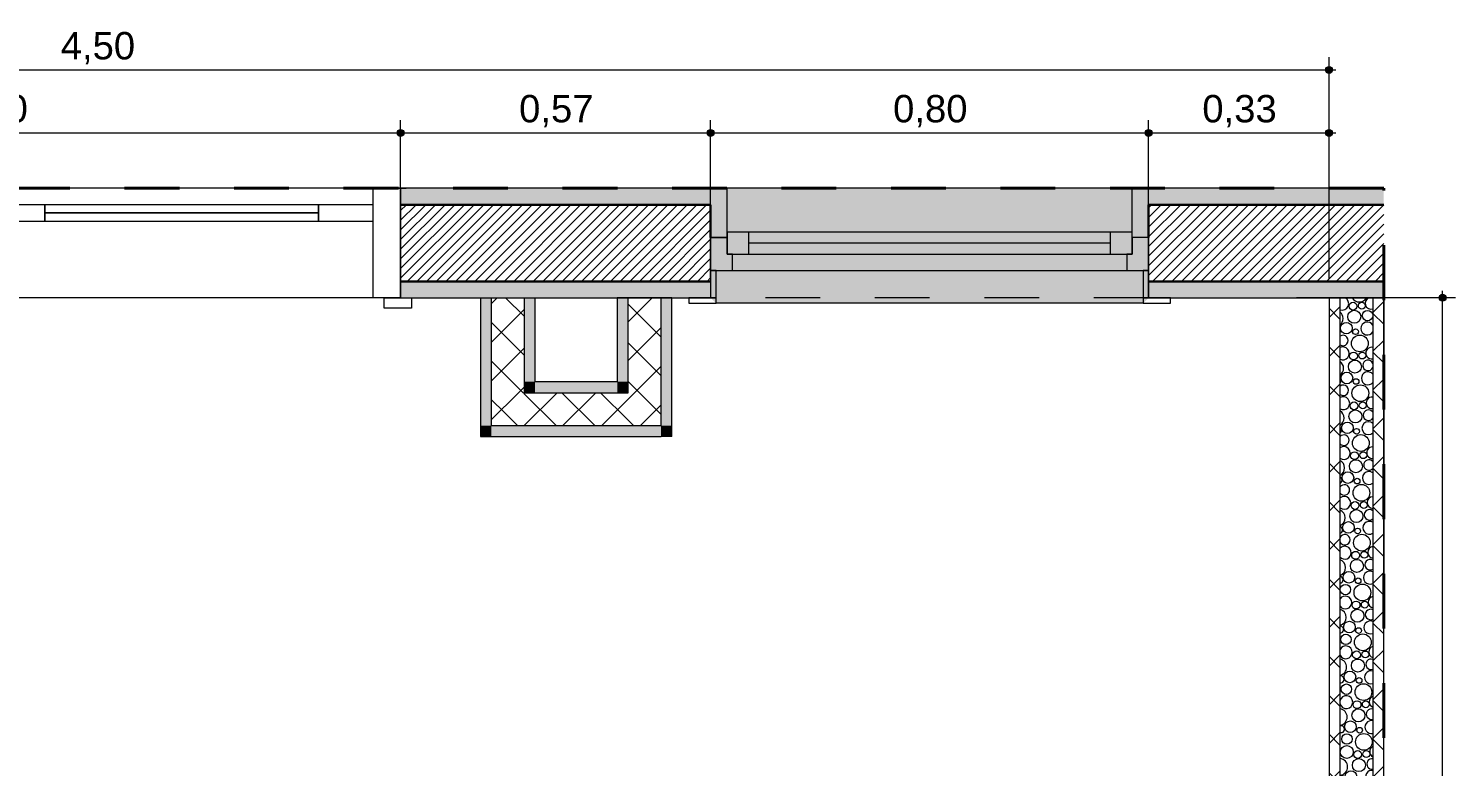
# Model space of a CAD drawing. Header units: metres. Extents: x -1.4 to 64, y -2.2 to 1.7.
# Drawn here: x 0.975 to 3.581, y -0.652 to 0.696 of the extents above; entities that cross this region are included whole.
import ezdxf

# ---------------------------------------------------------------- set-up
doc = ezdxf.new("R2010")
doc.units = ezdxf.units.M
doc.header["$MEASUREMENT"] = 0
doc.linetypes.add('Dashed', pattern=[0.035, 0.0225, -0.0125])
for name, color, linetype, lineweight in [('0_Caneta_No__1', 7, 'Continuous', 40), ('PAREDE CONSTRUIR_Caneta_No__10', 7, 'Continuous', 5), ('PAREDE CONSTRUIR_Caneta_No__241', 7, 'Continuous', 13), ('PAREDE CONSTRUIR_Caneta_No__255', 255, 'Continuous', 0), ('PAREDE CONSTRUIR_Caneta_No__3', 7, 'Continuous', 30), ('PAREDE CONSTRUIR_Caneta_No__83', 84, 'Continuous', 0), ('PAREDE CONSTRUIR_Caneta_No__91', 255, 'Continuous', 0)]:
    doc.layers.add(name, color=color, linetype=linetype, lineweight=lineweight)
for name, color, linetype, lineweight, true_color in [('0_Caneta_No__25', 7, 'Continuous', 13, 0x982312), ('LOUCAS-METAIS.ARQ_Caneta_No__13', 7, 'Continuous', 0, 0xaaaaaa), ('LOUCAS-METAIS.ARQ_Caneta_No__16', 7, 'Continuous', 0, 0xc9c9c9), ('PAREDE CONSTRUIR_Caneta_No__9', 7, 'Continuous', 9, 0x020202), ('PAREDE CONSTRUIR_Caneta_No__96', 7, 'Continuous', 0, 0xb6b6b6)]:
    doc.layers.add(name, color=color, linetype=linetype, lineweight=lineweight, true_color=true_color)
doc.styles.add('GENERATED_STYLE_1', font='arial.ttf')
doc.dimstyles.new('GENERATED_STYLE__1', dxfattribs={"dimtxt": 0.05, "dimasz": 0.02375, "dimexe": 0.18, "dimexo": 0.267183, "dimgap": 0, "dimtad": 1, "dimzin": 0, "dimdsep": 46, "dimtxsty": 'GENERATED_STYLE_1', "dimblk": 'ARROWHEAD_11', "dimblk1": 'ARROWHEAD_11', "dimblk2": 'ARROWHEAD_11', "dimcen": 0.09, "dimclrd": 256, "dimclre": 256, "dimclrt": 256, "dimadec": 0, "dimazin": 0, "dimtfac": 1, "dimtdec": 4, "dimtmove": 0, "dimatfit": 3, "dimfxl": 0, "dimtolj": 1, "dimtzin": 0, "dimarcsym": 0})
doc.dimstyles.new('GENERATED_STYLE__2', dxfattribs={"dimtxt": 0.05, "dimasz": 0.02375, "dimexe": 0.18, "dimexo": 0.267183, "dimgap": 0, "dimtad": 1, "dimtih": 1, "dimtoh": 1, "dimzin": 0, "dimdsep": 46, "dimtxsty": 'GENERATED_STYLE_1', "dimblk": 'ARROWHEAD_11', "dimblk1": 'ARROWHEAD_11', "dimblk2": 'ARROWHEAD_11', "dimcen": 0.09, "dimclrd": 256, "dimclre": 256, "dimclrt": 256, "dimadec": 0, "dimazin": 0, "dimtfac": 1, "dimtdec": 4, "dimtmove": 0, "dimatfit": 3, "dimfxl": 0, "dimtolj": 1, "dimtzin": 0, "dimarcsym": 0})
pattern_1 = [(45, (0, 0), (-0.008838835, 0.008838835), [])]
pattern_2 = [(45, (0, 0), (-0.03535534, 0.03535534), []), (135, (0, 0), (0.03535534, 0.03535534), [])]

# ---------------------------------------------------------------- blocks, each defined once
blk = doc.blocks.new('*X10')
at = {"layer": 'PAREDE CONSTRUIR_Caneta_No__96', "color": 253, "linetype": 'Continuous', "lineweight": 0, "true_color": 0xb6b6b6}
for centre, radius in [((3.394, 0.1891), 0.00715), ((3.41, 0.19), 0.00627), ((3.3818, 0.149), 0.0106), ((3.3964, 0.1698), 0.0119), ((3.4205, 0.172), 0.00959), ((3.4065, 0.1212), 0.0153), ((3.3987, 0.1426), 0.00517), ((3.395, 0.0981), 0.00715), ((3.4109, 0.099), 0.00627), ((3.3974, 0.0788), 0.0119), ((3.3828, 0.058), 0.0106), ((3.3996, 0.0516), 0.00517), ((3.4074, 0.0302), 0.0153), ((3.3959, 0.0071), 0.00715), ((3.4118, 0.008), 0.00627), ((3.3837, -0.033), 0.0106), ((3.3983, -0.0122), 0.0119), ((3.4083, -0.0608), 0.0153), ((3.4005, -0.0394), 0.00517), ((3.3968, -0.0839), 0.00715), ((3.4128, -0.083), 0.00627), ((3.3992, -0.1032), 0.0119), ((3.3846, -0.124), 0.0106), ((3.4015, -0.1304), 0.00517), ((3.4093, -0.1518), 0.0153), ((3.4001, -0.1942), 0.0119), ((3.3977, -0.1748), 0.00715), ((3.4137, -0.174), 0.00627), ((3.3855, -0.215), 0.0106), ((3.4102, -0.2428), 0.0153), ((3.4024, -0.2214), 0.00517), ((3.3987, -0.2658), 0.00715), ((3.4146, -0.265), 0.00627), ((3.4011, -0.2852), 0.0119), ((3.3865, -0.306), 0.0106), ((3.4033, -0.3124), 0.00517), ((3.3801, -0.3285), 0.00959), ((3.4111, -0.3338), 0.0153), ((3.402, -0.3762), 0.0119), ((3.3996, -0.3568), 0.00715), ((3.4155, -0.356), 0.00627), ((3.3874, -0.397), 0.0106), ((3.381, -0.4195), 0.00959), ((3.412, -0.4248), 0.0153), ((3.4042, -0.4034), 0.00517), ((3.4005, -0.4478), 0.00715), ((3.4165, -0.447), 0.00627), ((3.4029, -0.4672), 0.0119), ((3.3883, -0.488), 0.0106), ((3.4052, -0.4944), 0.00517), ((3.3819, -0.5105), 0.00959), ((3.413, -0.5158), 0.0153), ((3.4039, -0.5582), 0.0119), ((3.4014, -0.5388), 0.00715), ((3.4174, -0.538), 0.00627), ((3.3892, -0.579), 0.0106), ((3.3829, -0.6015), 0.00959), ((3.4139, -0.6068), 0.0153), ((3.4061, -0.5854), 0.00517), ((3.3826, -0.6251), 0.0118), ((3.4024, -0.6298), 0.00715), ((3.4183, -0.629), 0.00627), ((3.4048, -0.6492), 0.0119), ((3.3902, -0.67), 0.0106), ((3.407, -0.6764), 0.00517), ((3.3838, -0.6925), 0.00959), ((3.4148, -0.6978), 0.0153), ((3.3835, -0.7161), 0.0118), ((3.4057, -0.7402), 0.0119), ((3.4033, -0.7208), 0.00715), ((3.4193, -0.72), 0.00627), ((3.3911, -0.761), 0.0106), ((3.3847, -0.7835), 0.00959), ((3.4079, -0.7674), 0.00517), ((3.3845, -0.8071), 0.0118), ((3.4042, -0.8118), 0.00715), ((3.4202, -0.8109), 0.00627), ((3.4066, -0.8312), 0.0119), ((3.392, -0.852), 0.0106), ((3.4089, -0.8584), 0.00517), ((3.3856, -0.8745), 0.00959), ((3.3854, -0.8981), 0.0118), ((3.4076, -0.9222), 0.0119), ((3.4051, -0.9028), 0.00715), ((3.4211, -0.9019), 0.00627), ((3.3929, -0.943), 0.0106), ((3.3866, -0.9655), 0.00959), ((3.4098, -0.9494), 0.00517), ((3.3863, -0.9891), 0.0118), ((3.4061, -0.9938), 0.00715), ((3.422, -0.9929), 0.00627), ((3.4085, -1.0132), 0.0119), ((3.377, -1.0384), 0.00627), ((3.3939, -1.034), 0.0106), ((3.4107, -1.0404), 0.00517), ((3.3872, -1.0801), 0.0118), ((3.3875, -1.0565), 0.00959), ((3.4094, -1.1042), 0.0119), ((3.407, -1.0848), 0.00715), ((3.423, -1.0839), 0.00627), ((3.3948, -1.125), 0.0106), ((3.378, -1.1294), 0.00627), ((3.3884, -1.1475), 0.00959), ((3.4116, -1.1314), 0.00517), ((3.3882, -1.1711), 0.0118), ((3.4079, -1.1758), 0.00715), ((3.4239, -1.1749), 0.00627), ((3.4103, -1.1952), 0.0119), ((3.3789, -1.2204), 0.00627), ((3.3957, -1.216), 0.0106), ((3.4126, -1.2224), 0.00517), ((3.3891, -1.262), 0.0118), ((3.3894, -1.2385), 0.00959), ((3.4113, -1.2862), 0.0119), ((3.4089, -1.2668), 0.00715), ((3.3967, -1.307), 0.0106), ((3.3798, -1.3114), 0.00627), ((3.3903, -1.3295), 0.00959), ((3.4135, -1.3134), 0.00517), ((3.39, -1.353), 0.0118), ((3.4098, -1.3578), 0.00715), ((3.4122, -1.3772), 0.0119), ((3.3807, -1.4024), 0.00627), ((3.3976, -1.398), 0.0106), ((3.4144, -1.4044), 0.00517), ((3.391, -1.444), 0.0118), ((3.3912, -1.4205), 0.00959), ((3.4131, -1.4682), 0.0119), ((3.4107, -1.4488), 0.00715), ((3.3985, -1.489), 0.0106), ((3.3817, -1.4934), 0.00627), ((3.3921, -1.5115), 0.00959), ((3.4154, -1.4954), 0.00517), ((3.3919, -1.535), 0.0118), ((3.4116, -1.5398), 0.00715), ((3.4141, -1.5592), 0.0119), ((3.3826, -1.5844), 0.00627), ((3.3994, -1.58), 0.0106), ((3.4163, -1.5864), 0.00517), ((3.3928, -1.626), 0.0118), ((3.3931, -1.6025), 0.00959), ((3.415, -1.6502), 0.0119), ((3.4126, -1.6308), 0.00715), ((3.4004, -1.671), 0.0106), ((3.3835, -1.6754), 0.00627), ((3.394, -1.6934), 0.00959), ((3.4172, -1.6774), 0.00517), ((3.3937, -1.717), 0.0118), ((3.4135, -1.7218), 0.00715), ((3.4159, -1.7412), 0.0119), ((3.3844, -1.7664), 0.00627), ((3.4013, -1.762), 0.0106), ((3.4181, -1.7684), 0.00517), ((3.3947, -1.808), 0.0118), ((3.3949, -1.7844), 0.00959), ((3.4168, -1.8322), 0.0119), ((3.4144, -1.8128), 0.00715), ((3.4022, -1.853), 0.0106), ((3.3854, -1.8574), 0.00627), ((3.3958, -1.8754), 0.00959), ((3.4191, -1.8594), 0.00517)]:
    blk.add_circle(centre, radius, dxfattribs=at)
for centre, radius, start, end in [((3.3743, 0.1939), 0.0118, 250.0564, 63.5449), ((3.4056, 0.2122), 0.0153, 210.1358, 329.8642), ((3.4268, 0.1945), 0.0106, 109.1893, 288.6854), ((3.3606, 0.1667), 0.0153, 309.2569, 50.7431), ((3.4202, 0.1484), 0.0118, 31.9195, 328.0805), ((3.365, 0.1445), 0.00627, 326.9034, 33.0966), ((3.3755, 0.1265), 0.00959, 237.0467, 122.9533), ((3.3752, 0.1029), 0.0118, 245.1992, 114.8008), ((3.4278, 0.1035), 0.0106, 76.5122, 283.4878), ((3.3615, 0.0757), 0.0153, 304.9058, 55.0942), ((3.4214, 0.081), 0.00959, 22.5275, 337.4725), ((3.3659, 0.0535), 0.00627, 313.6208, 46.3792), ((3.4211, 0.0574), 0.0118, 39.6082, 320.3918), ((3.3764, 0.0355), 0.00959, 230.1619, 129.8381), ((3.3761, 0.0119), 0.0118, 240.1431, 119.8569), ((3.4287, 0.0125), 0.0106, 81.5986, 278.4014), ((3.3624, -0.0153), 0.0153, 300.7744, 59.2256), ((3.422, -0.0336), 0.0118, 46.2073, 313.7927), ((3.4223, -0.01), 0.00959, 34.2051, 325.7949), ((3.3668, -0.0375), 0.00627, 302.8208, 57.1792), ((3.3773, -0.0555), 0.00959, 222.4994, 137.5006), ((3.377, -0.0791), 0.0118, 234.8159, 125.1841), ((3.4296, -0.0785), 0.0106, 86.6191, 273.3809), ((3.3633, -0.1063), 0.0153, 296.8137, 63.1863), ((3.4232, -0.101), 0.00959, 43.0829, 316.9171), ((3.3678, -0.1285), 0.00627, 293.2127, 66.7873), ((3.423, -0.1246), 0.0118, 52.1438, 307.8562), ((3.3782, -0.1465), 0.00959, 213.4934, 146.5066), ((3.378, -0.1701), 0.0118, 229.1125, 130.8875), ((3.4242, -0.192), 0.00959, 50.6763, 309.3237), ((3.4305, -0.1695), 0.0106, 91.6136, 268.3864), ((3.3643, -0.1973), 0.0153, 292.9869, 67.0131), ((3.4239, -0.2156), 0.0118, 57.635, 302.365), ((3.3687, -0.2195), 0.00627, 284.2573, 75.7427), ((3.3792, -0.2375), 0.00959, 201.4692, 158.5308), ((3.3789, -0.2611), 0.0118, 222.866, 137.134), ((3.4315, -0.2605), 0.0106, 96.6204, 263.3796), ((3.3652, -0.2883), 0.0153, 289.2658, 70.7342), ((3.4251, -0.283), 0.00959, 57.5179, 302.4821), ((3.3696, -0.3105), 0.00627, 275.6475, 84.3525), ((3.4248, -0.3066), 0.0118, 62.8101, 297.1899), ((3.3798, -0.3521), 0.0118, 215.7752, 144.2248), ((3.3661, -0.3793), 0.0153, 285.6275, 74.3725), ((3.426, -0.374), 0.00959, 63.8724, 296.1276), ((3.4324, -0.3515), 0.0106, 101.6787, 258.3213), ((3.4258, -0.3976), 0.0118, 67.7548, 292.2452), ((3.3705, -0.4015), 0.00627, 267.1649, 92.8351), ((3.3808, -0.4431), 0.0118, 207.1661, 152.8339), ((3.4333, -0.4425), 0.0106, 106.8314, 253.1686), ((3.367, -0.4703), 0.0153, 282.0528, 77.9472), ((3.4269, -0.465), 0.00959, 69.8971, 290.1029), ((3.3715, -0.4925), 0.00627, 258.6191, 101.3809), ((3.4267, -0.4886), 0.0118, 72.5304, 287.4696), ((3.3817, -0.5341), 0.0118, 194.5207, 165.4793), ((3.368, -0.5613), 0.0153, 278.5251, 81.4749), ((3.4279, -0.556), 0.00959, 75.6975, 284.3025), ((3.4342, -0.5335), 0.0106, 112.1287, 247.8713), ((3.4276, -0.5796), 0.0118, 77.1835, 282.8165), ((3.3724, -0.5835), 0.00627, 249.8061, 110.1939), ((3.4352, -0.6245), 0.0106, 117.634, 242.366), ((3.3689, -0.6523), 0.0153, 275.0298, 84.9702), ((3.4288, -0.647), 0.00959, 81.3512, 278.6488), ((3.3733, -0.6745), 0.00627, 240.4576, 119.5424), ((3.4285, -0.6706), 0.0118, 81.7519, 278.2481), ((3.3598, -0.6947), 0.0119, 331.1922, 28.8078), ((3.3698, -0.7433), 0.0153, 271.5532, 88.4468), ((3.4297, -0.738), 0.00959, 86.921, 273.079), ((3.4361, -0.7155), 0.0106, 123.4325, 236.5675), ((3.4295, -0.7616), 0.0118, 86.268, 273.732), ((3.3743, -0.7655), 0.00627, 230.1383, 129.8617), ((3.3607, -0.7857), 0.0119, 322.9893, 37.0107), ((3.4157, -0.7888), 0.0153, 18.7869, 341.2131), ((3.437, -0.8065), 0.0106, 129.6492, 230.3508), ((3.3707, -0.8343), 0.0153, 268.0822, 91.9178), ((3.4306, -0.829), 0.00959, 92.4618, 267.5382), ((3.3752, -0.8564), 0.00627, 217.926, 142.074), ((3.4304, -0.8526), 0.0118, 90.761, 269.239), ((3.3616, -0.8767), 0.0119, 316.121, 43.879), ((3.4167, -0.8798), 0.0153, 27.6062, 332.3938), ((3.3717, -0.9253), 0.0153, 264.6043, 95.3957), ((3.4316, -0.92), 0.00959, 98.0257, 261.9743), ((3.4379, -0.8975), 0.0106, 136.487, 223.513), ((3.4313, -0.9436), 0.0118, 95.2586, 264.7414), ((3.3761, -0.9474), 0.00627, 200.4998, 159.5002), ((3.3626, -0.9677), 0.0119, 310.0224, 49.9776), ((3.4176, -0.9708), 0.0153, 34.3523, 325.6477), ((3.4389, -0.9885), 0.0106, 144.3263, 215.6737), ((3.3726, -1.0163), 0.0153, 261.1062, 98.8938), ((3.4325, -1.011), 0.00959, 103.6672, 256.3328), ((3.4322, -1.0346), 0.0118, 99.7891, 260.2109), ((3.3635, -1.0587), 0.0119, 304.4279, 55.5721), ((3.4185, -1.0618), 0.0153, 40.0917, 319.9083), ((3.3657, -1.0859), 0.00517, 330.8633, 29.1367), ((3.3735, -1.1073), 0.0153, 257.5743, 102.4257), ((3.4334, -1.102), 0.00959, 109.4477, 250.5523), ((3.4398, -1.0795), 0.0106, 154.0903, 205.9097), ((3.4332, -1.1256), 0.0118, 104.3824, 255.6176), ((3.3644, -1.1497), 0.0119, 299.1863, 60.8137), ((3.4195, -1.1528), 0.0153, 45.2153, 314.7847), ((3.4407, -1.1705), 0.0106, 170.6154, 189.3846), ((3.3666, -1.1769), 0.00517, 313.959, 46.041), ((3.3745, -1.1983), 0.0153, 253.9937, 106.0063), ((3.4344, -1.193), 0.00959, 115.4429, 244.5571), ((3.4341, -1.2166), 0.0118, 109.0724, 250.9276), ((3.3653, -1.2407), 0.0119, 294.2006, 65.7994), ((3.4204, -1.2438), 0.0153, 49.9186, 310.0814), ((3.3676, -1.2679), 0.00517, 300.9859, 59.0141), ((3.3754, -1.2893), 0.0153, 250.3477, 109.6523), ((3.4248, -1.2659), 0.00627, 30.1408, 329.8592), ((3.4353, -1.284), 0.00959, 121.7542, 238.2458), ((3.435, -1.3075), 0.0118, 113.8994, 246.1006), ((3.3639, -1.3123), 0.00715, 333.1701, 26.8299), ((3.3663, -1.3317), 0.0119, 289.4032, 70.5968), ((3.4213, -1.3348), 0.0153, 54.3166, 305.6834), ((3.3685, -1.3589), 0.00517, 289.6035, 70.3965), ((3.4257, -1.3569), 0.00627, 44.1988, 315.8012), ((3.3763, -1.3803), 0.0153, 246.6166, 113.3834), ((3.4362, -1.375), 0.00959, 128.5313, 231.4687), ((3.3648, -1.4033), 0.00715, 319.6993, 40.3007), ((3.436, -1.3985), 0.0118, 118.9144, 241.0856), ((3.3672, -1.4227), 0.0119, 284.7437, 75.2563), ((3.4222, -1.4258), 0.0153, 58.484, 301.516), ((3.3694, -1.4499), 0.00517, 278.9859, 81.0141), ((3.3772, -1.4713), 0.0153, 242.7773, 117.2227), ((3.4267, -1.4479), 0.00627, 55.3155, 304.6845), ((3.4371, -1.466), 0.00959, 136.022, 223.978), ((3.4369, -1.4895), 0.0118, 124.1854, 235.8146), ((3.3657, -1.4943), 0.00715, 309.2697, 50.7303), ((3.3681, -1.5137), 0.0119, 280.1822, 79.8178), ((3.4232, -1.5168), 0.0153, 62.4729, 297.5271), ((3.3704, -1.5409), 0.00517, 268.6749, 91.3251), ((3.4276, -1.5389), 0.00627, 65.0904, 294.9096), ((3.3782, -1.5623), 0.0153, 238.8005, 121.1995), ((3.4381, -1.557), 0.00959, 144.7132, 215.2868), ((3.3666, -1.5853), 0.00715, 300.2174, 59.7826), ((3.4378, -1.5805), 0.0118, 129.81, 230.19), ((3.3691, -1.6047), 0.0119, 275.6851, 84.3149), ((3.4241, -1.6078), 0.0153, 66.3219, 293.6781), ((3.3713, -1.6319), 0.00517, 258.3202, 101.6798), ((3.3791, -1.6533), 0.0153, 234.6486, 125.3514), ((3.4285, -1.6299), 0.00627, 74.1381, 285.8619), ((3.4387, -1.6715), 0.0118, 135.9401, 224.0599), ((3.439, -1.648), 0.00959, 155.9143, 204.0857), ((3.3676, -1.6763), 0.00715, 291.9373, 68.0627), ((3.37, -1.6957), 0.0119, 271.2229, 88.7771), ((3.425, -1.6988), 0.0153, 70.0604, 289.9396), ((3.3722, -1.7229), 0.00517, 247.5573, 112.4427), ((3.4294, -1.7209), 0.00627, 82.7932, 277.2068), ((3.38, -1.7443), 0.0153, 230.2709, 129.7291), ((3.3685, -1.7673), 0.00715, 284.117, 75.883), ((3.4397, -1.7625), 0.0118, 142.843, 217.157), ((3.3709, -1.7867), 0.0119, 266.7682, 93.2318), ((3.4259, -1.7898), 0.0153, 73.7124, 286.2876), ((3.3731, -1.8139), 0.00517, 235.8697, 124.1303), ((3.3809, -1.8353), 0.0153, 225.5948, 134.4052), ((3.4304, -1.8119), 0.00627, 91.2846, 268.7154), ((3.4406, -1.8535), 0.0118, 151.0869, 208.9131), ((3.3694, -1.8583), 0.00715, 276.5583, 83.4417), ((3.3718, -1.8776), 0.0119, 262.2938, 97.7062), ((3.4269, -1.8808), 0.0153, 77.2974, 282.7026), ((3.3956, -1.899), 0.0118, 357.5022, 182.4978), ((3.4153, -1.9038), 0.00715, 36.6029, 143.3971), ((3.4313, -1.9029), 0.00627, 99.8045, 147.4234)]:
    blk.add_arc(centre, radius, start, end, dxfattribs=at)
blk = doc.blocks.new('*D11')
at = {"layer": '0_Caneta_No__25', "linetype": 'Continuous', "lineweight": 13, "true_color": 0x982312}
for points in [[(3.5514, 0.2045), (3.5519, 0.2021), (3.5533, 0.2001), (3.5553, 0.1987), (3.5577, 0.1983), (3.5601, 0.1987), (3.5621, 0.2001), (3.5635, 0.2021), (3.5639, 0.2045), (3.5635, 0.2069), (3.5621, 0.2089), (3.5601, 0.2103), (3.5577, 0.2108), (3.5553, 0.2103), (3.5533, 0.2089), (3.5519, 0.2069)], [(3.5514, -1.8996), (3.5519, -1.9019), (3.5533, -1.904), (3.5553, -1.9053), (3.5577, -1.9058), (3.5601, -1.9053), (3.5621, -1.904), (3.5635, -1.9019), (3.5639, -1.8996), (3.5635, -1.8972), (3.5621, -1.8951), (3.5601, -1.8938), (3.5577, -1.8933), (3.5553, -1.8938), (3.5533, -1.8951), (3.5519, -1.8972)]]:
    blk.add_hatch(color=24, dxfattribs=at).paths.add_polyline_path(points)
at = {"layer": '0_Caneta_No__25', "color": 24, "linetype": 'Continuous', "lineweight": 13, "true_color": 0x982312}
for p, q in [((3.5577, 0.2108), (3.5577, 0.217)), ((3.5514, 0.2045), (3.2905, 0.2045)), ((3.5577, -1.8933), (3.5577, 0.1983)), ((3.5811, 0.2045), (3.5639, 0.2045)), ((3.5514, -1.8996), (3.2905, -1.8996)), ((3.5811, -1.8996), (3.5639, -1.8996)), ((3.5577, -1.9121), (3.5577, -1.9058))]:
    blk.add_line(p, q, dxfattribs=at)
for centre in [(3.5577, 0.2045), (3.5577, -1.8996)]:
    blk.add_circle(centre, 0.00625, dxfattribs=at)
at = {"layer": '0_Caneta_No__25', "color": 24, "lineweight": 13, "true_color": 0x982312, "insert": (3.5477, -0.9143), "char_height": 0.05, "attachment_point": 7, "rotation": 90, "style": 'GENERATED_STYLE_1'}
blk.add_mtext('\\A1;{\\pql;\\fArial|b0|i0|c0|p0;\\W1.000000;2,10}', dxfattribs=at)
blk = doc.blocks.new('ARROWHEAD_11')
at = {"color": 0, "linetype": 'Continuous', "lineweight": 0}
blk.add_line((0, 0), (-1, 0), dxfattribs=at)
at = {"color": 0, "linetype": 'Continuous', "lineweight": 0, "const_width": 0.25, "flags": 128}
blk.add_lwpolyline([(-0.125, 0, 1), (0.125, 0, 1)], format="xyb", close=True, dxfattribs=at)
blk = doc.blocks.new('*D14')
at = {"layer": '0_Caneta_No__25', "linetype": 'Continuous', "lineweight": 13, "true_color": 0x982312}
for points in [[(0.148, 0.5057), (0.1485, 0.5033), (0.1499, 0.5013), (0.1519, 0.4999), (0.1543, 0.4994), (0.1567, 0.4999), (0.1587, 0.5013), (0.1601, 0.5033), (0.1605, 0.5057), (0.1601, 0.5081), (0.1587, 0.5101), (0.1567, 0.5115), (0.1543, 0.5119), (0.1519, 0.5115), (0.1499, 0.5101), (0.1485, 0.5081)], [(1.648, 0.5057), (1.6485, 0.5033), (1.6499, 0.5013), (1.6519, 0.4999), (1.6543, 0.4994), (1.6567, 0.4999), (1.6587, 0.5013), (1.6601, 0.5033), (1.6605, 0.5057), (1.6601, 0.5081), (1.6587, 0.5101), (1.6567, 0.5115), (1.6543, 0.5119), (1.6519, 0.5115), (1.6499, 0.5101), (1.6485, 0.5081)]]:
    blk.add_hatch(color=24, dxfattribs=at).paths.add_polyline_path(points)
at = {"layer": '0_Caneta_No__25', "color": 24, "linetype": 'Continuous', "lineweight": 13, "true_color": 0x982312}
for p, q in [((0.1543, 0.5119), (0.1543, 0.5291)), ((1.6543, 0.5119), (1.6543, 0.5291)), ((0.1543, 0.2385), (0.1543, 0.4994)), ((0.1605, 0.5057), (1.648, 0.5057)), ((1.6543, 0.2385), (1.6543, 0.4994))]:
    blk.add_line(p, q, dxfattribs=at)
for centre in [(0.1543, 0.5057), (1.6543, 0.5057)]:
    blk.add_circle(centre, 0.00625, dxfattribs=at)
at = {"layer": '0_Caneta_No__25', "color": 24, "lineweight": 13, "true_color": 0x982312, "insert": (0.8375, 0.5157), "char_height": 0.05, "attachment_point": 7, "style": 'GENERATED_STYLE_1'}
blk.add_mtext('\\A1;{\\pql;\\fArial|b0|i0|c0|p0;\\W1.000000;1,50}', dxfattribs=at)
blk = doc.blocks.new('*D15')
at = {"layer": '0_Caneta_No__25', "linetype": 'Continuous', "lineweight": 13, "true_color": 0x982312}
for points in [[(1.648, 0.5057), (1.6485, 0.5033), (1.6499, 0.5013), (1.6519, 0.4999), (1.6543, 0.4994), (1.6567, 0.4999), (1.6587, 0.5013), (1.6601, 0.5033), (1.6605, 0.5057), (1.6601, 0.5081), (1.6587, 0.5101), (1.6567, 0.5115), (1.6543, 0.5119), (1.6519, 0.5115), (1.6499, 0.5101), (1.6485, 0.5081)], [(2.2144, 0.5057), (2.2148, 0.5033), (2.2162, 0.5013), (2.2182, 0.4999), (2.2206, 0.4994), (2.223, 0.4999), (2.225, 0.5013), (2.2264, 0.5033), (2.2269, 0.5057), (2.2264, 0.5081), (2.225, 0.5101), (2.223, 0.5115), (2.2206, 0.5119), (2.2182, 0.5115), (2.2162, 0.5101), (2.2148, 0.5081)]]:
    blk.add_hatch(color=24, dxfattribs=at).paths.add_polyline_path(points)
at = {"layer": '0_Caneta_No__25', "color": 24, "linetype": 'Continuous', "lineweight": 13, "true_color": 0x982312}
for p, q in [((1.6543, 0.5119), (1.6543, 0.5291)), ((2.2206, 0.5119), (2.2206, 0.5291)), ((1.6543, 0.2385), (1.6543, 0.4994)), ((1.6605, 0.5057), (2.2144, 0.5057)), ((2.2206, 0.2385), (2.2206, 0.4994))]:
    blk.add_line(p, q, dxfattribs=at)
for centre in [(1.6543, 0.5057), (2.2206, 0.5057)]:
    blk.add_circle(centre, 0.00625, dxfattribs=at)
at = {"layer": '0_Caneta_No__25', "color": 24, "lineweight": 13, "true_color": 0x982312, "insert": (1.8707, 0.5157), "char_height": 0.05, "attachment_point": 7, "style": 'GENERATED_STYLE_1'}
blk.add_mtext('\\A1;{\\pql;\\fArial|b0|i0|c0|p0;\\W1.000000;0,57}', dxfattribs=at)
blk = doc.blocks.new('*D16')
at = {"layer": '0_Caneta_No__25', "linetype": 'Continuous', "lineweight": 13, "true_color": 0x982312}
for points in [[(2.2144, 0.5057), (2.2148, 0.5033), (2.2162, 0.5013), (2.2182, 0.4999), (2.2206, 0.4994), (2.223, 0.4999), (2.225, 0.5013), (2.2264, 0.5033), (2.2269, 0.5057), (2.2264, 0.5081), (2.225, 0.5101), (2.223, 0.5115), (2.2206, 0.5119), (2.2182, 0.5115), (2.2162, 0.5101), (2.2148, 0.5081)], [(3.0144, 0.5057), (3.0148, 0.5033), (3.0162, 0.5013), (3.0182, 0.4999), (3.0206, 0.4994), (3.023, 0.4999), (3.025, 0.5013), (3.0264, 0.5033), (3.0269, 0.5057), (3.0264, 0.5081), (3.025, 0.5101), (3.023, 0.5115), (3.0206, 0.5119), (3.0182, 0.5115), (3.0162, 0.5101), (3.0148, 0.5081)]]:
    blk.add_hatch(color=24, dxfattribs=at).paths.add_polyline_path(points)
at = {"layer": '0_Caneta_No__25', "color": 24, "linetype": 'Continuous', "lineweight": 13, "true_color": 0x982312}
for p, q in [((2.2206, 0.5119), (2.2206, 0.5291)), ((3.0206, 0.5119), (3.0206, 0.5291)), ((2.2206, 0.2385), (2.2206, 0.4994)), ((2.2269, 0.5057), (3.0144, 0.5057)), ((3.0206, 0.2385), (3.0206, 0.4994))]:
    blk.add_line(p, q, dxfattribs=at)
for centre in [(2.2206, 0.5057), (3.0206, 0.5057)]:
    blk.add_circle(centre, 0.00625, dxfattribs=at)
at = {"layer": '0_Caneta_No__25', "color": 24, "lineweight": 13, "true_color": 0x982312, "insert": (2.5539, 0.5157), "char_height": 0.05, "attachment_point": 7, "style": 'GENERATED_STYLE_1'}
blk.add_mtext('\\A1;{\\pql;\\fArial|b0|i0|c0|p0;\\W1.000000;0,80}', dxfattribs=at)
blk = doc.blocks.new('*D17')
at = {"layer": '0_Caneta_No__25', "linetype": 'Continuous', "lineweight": 13, "true_color": 0x982312}
for points in [[(3.0144, 0.5057), (3.0148, 0.5033), (3.0162, 0.5013), (3.0182, 0.4999), (3.0206, 0.4994), (3.023, 0.4999), (3.025, 0.5013), (3.0264, 0.5033), (3.0269, 0.5057), (3.0264, 0.5081), (3.025, 0.5101), (3.023, 0.5115), (3.0206, 0.5119), (3.0182, 0.5115), (3.0162, 0.5101), (3.0148, 0.5081)], [(3.344, 0.5057), (3.3445, 0.5033), (3.3458, 0.5013), (3.3478, 0.4999), (3.3502, 0.4994), (3.3526, 0.4999), (3.3547, 0.5013), (3.356, 0.5033), (3.3565, 0.5057), (3.356, 0.5081), (3.3547, 0.5101), (3.3526, 0.5115), (3.3502, 0.5119), (3.3478, 0.5115), (3.3458, 0.5101), (3.3445, 0.5081)]]:
    blk.add_hatch(color=24, dxfattribs=at).paths.add_polyline_path(points)
at = {"layer": '0_Caneta_No__25', "color": 24, "linetype": 'Continuous', "lineweight": 13, "true_color": 0x982312}
for p, q in [((3.0206, 0.5119), (3.0206, 0.5291)), ((3.3502, 0.5119), (3.3502, 0.5291)), ((3.0206, 0.2385), (3.0206, 0.4994)), ((3.0269, 0.5057), (3.344, 0.5057)), ((3.3502, 0.2385), (3.3502, 0.4994)), ((3.3565, 0.5057), (3.3627, 0.5057))]:
    blk.add_line(p, q, dxfattribs=at)
for centre in [(3.0206, 0.5057), (3.3502, 0.5057)]:
    blk.add_circle(centre, 0.00625, dxfattribs=at)
at = {"layer": '0_Caneta_No__25', "color": 24, "lineweight": 13, "true_color": 0x982312, "insert": (3.1187, 0.5157), "char_height": 0.05, "attachment_point": 7, "style": 'GENERATED_STYLE_1'}
blk.add_mtext('\\A1;{\\pql;\\fArial|b0|i0|c0|p0;\\W1.000000;0,33}', dxfattribs=at)
blk = doc.blocks.new('*D18')
at = {"layer": '0_Caneta_No__25', "linetype": 'Continuous', "lineweight": 13, "true_color": 0x982312}
for points in [[(-1.1563, 0.6207), (-1.1558, 0.6183), (-1.1544, 0.6163), (-1.1524, 0.615), (-1.15, 0.6145), (-1.1476, 0.615), (-1.1456, 0.6163), (-1.1442, 0.6183), (-1.1438, 0.6207), (-1.1442, 0.6231), (-1.1456, 0.6252), (-1.1476, 0.6265), (-1.15, 0.627), (-1.1524, 0.6265), (-1.1544, 0.6252), (-1.1558, 0.6231)], [(3.344, 0.6207), (3.3445, 0.6183), (3.3458, 0.6163), (3.3478, 0.615), (3.3502, 0.6145), (3.3526, 0.615), (3.3547, 0.6163), (3.356, 0.6183), (3.3565, 0.6207), (3.356, 0.6231), (3.3547, 0.6252), (3.3526, 0.6265), (3.3502, 0.627), (3.3478, 0.6265), (3.3458, 0.6252), (3.3445, 0.6231)]]:
    blk.add_hatch(color=24, dxfattribs=at).paths.add_polyline_path(points)
at = {"layer": '0_Caneta_No__25', "color": 24, "linetype": 'Continuous', "lineweight": 13, "true_color": 0x982312}
for p, q in [((-1.15, 0.627), (-1.15, 0.6442)), ((3.3502, 0.627), (3.3502, 0.6442)), ((-1.1625, 0.6207), (-1.1563, 0.6207)), ((-1.15, 0.3536), (-1.15, 0.6145)), ((-1.1438, 0.6207), (3.344, 0.6207)), ((3.3502, 0.3536), (3.3502, 0.6145)), ((3.3565, 0.6207), (3.3627, 0.6207))]:
    blk.add_line(p, q, dxfattribs=at)
for centre in [(-1.15, 0.6207), (3.3502, 0.6207)]:
    blk.add_circle(centre, 0.00625, dxfattribs=at)
at = {"layer": '0_Caneta_No__25', "color": 24, "lineweight": 13, "true_color": 0x982312, "insert": (1.0334, 0.6307), "char_height": 0.05, "attachment_point": 7, "style": 'GENERATED_STYLE_1'}
blk.add_mtext('\\A1;{\\pql;\\fArial|b0|i0|c0|p0;\\W1.000000;4,50}', dxfattribs=at)

msp = doc.modelspace()

# ---------------------------------------------------------------- hatches: boundary and pattern name
at = {"layer": 'LOUCAS-METAIS.ARQ_Caneta_No__16', "linetype": 'Continuous', "lineweight": 0, "true_color": 0xc9c9c9}
h = msp.add_hatch(dxfattribs=at)
h.set_pattern_fill('Haie_OD_LEGENDA_0001', color=9, style=0, pattern_type=2)
h.set_pattern_definition([(45, (0, 0.2), (-0.0636396, 0.0636396), [0, -0.06, 0, -0.09]), (110, (0.2, 0.2), (0.0845723, 0.0307818), [0, -0.044, 0, -0.076])])
h.paths.add_polyline_path([(3.4501, -0.3951), (3.4502, -0.3951), (3.4502, 0.2045)])
at = {"layer": 'PAREDE CONSTRUIR_Caneta_No__241', "linetype": 'Continuous', "lineweight": 13}
h = msp.add_hatch(dxfattribs=at)
h.set_pattern_fill('common_brick_0001', style=0, pattern_type=2)
h.set_pattern_definition(pattern_1)
h.paths.add_polyline_path([(1.6543, 0.2345), (2.2206, 0.2345), (2.2206, 0.2545), (2.2206, 0.3145), (2.2206, 0.3745), (1.6543, 0.3745)])
h = msp.add_hatch(dxfattribs=at)
h.set_pattern_fill('common_brick_0001', style=0, pattern_type=2)
h.set_pattern_definition(pattern_1)
h.paths.add_polyline_path([(3.0206, 0.2545), (3.0206, 0.2345), (3.3502, 0.2345), (3.3502, 0.3745), (3.0206, 0.3745), (3.0206, 0.3145)])
h = msp.add_hatch(dxfattribs=at)
h.set_pattern_fill('common_brick_0001', style=0, pattern_type=2)
h.set_pattern_definition(pattern_1)
h.paths.add_polyline_path([(3.3502, 0.2345), (3.4502, 0.2345), (3.4502, 0.3745), (3.3502, 0.3745)])
at = {"layer": 'PAREDE CONSTRUIR_Caneta_No__255', "linetype": 'Continuous', "lineweight": 0}
for points in [[(2.9906, 0.4045), (2.2506, 0.4045), (2.2506, 0.3145), (2.9906, 0.3145)], [(2.2206, 0.2545), (2.2606, 0.2545), (2.2606, 0.2845), (2.2506, 0.2845), (2.2506, 0.3145), (2.2206, 0.3145)], [(2.2506, 0.2845), (2.2906, 0.2845), (2.2906, 0.3245), (2.2506, 0.3245)], [(2.2906, 0.3245), (2.2906, 0.2845), (2.2606, 0.2845), (2.2606, 0.2545), (2.9806, 0.2545), (2.9806, 0.2845), (2.9506, 0.2845), (2.9506, 0.3245)], [(2.2906, 0.2845), (2.9506, 0.2845), (2.9506, 0.3245), (2.2906, 0.3245)], [(2.9906, 0.3245), (2.9506, 0.3245), (2.9506, 0.2845), (2.9906, 0.2845)], [(3.0206, 0.3145), (2.9906, 0.3145), (2.9906, 0.2845), (2.9806, 0.2845), (2.9806, 0.2545), (3.0206, 0.2545)], [(3.0206, 0.2545), (2.2206, 0.2545), (2.2206, 0.2045), (2.2306, 0.1945), (3.0106, 0.1945), (3.0206, 0.2045)], [(1.82, -0.029), (1.82, 0.2045), (1.8, 0.2045), (1.8, -0.029)], [(1.9, 0.051), (1.9, 0.2045), (1.88, 0.2045), (1.88, 0.051)], [(2.07, 0.051), (2.07, 0.2045), (2.05, 0.2045), (2.05, 0.051)], [(2.15, -0.029), (2.15, 0.2045), (2.13, 0.2045), (2.13, -0.029)], [(1.9, 0.051), (1.88, 0.031), (1.9, 0.031)], [(1.88, 0.051), (1.88, 0.031), (1.9, 0.051)], [(2.05, 0.051), (1.9, 0.051), (1.9, 0.031), (2.05, 0.031)], [(2.05, 0.031), (2.07, 0.031), (2.05, 0.051)], [(2.05, 0.051), (2.07, 0.031), (2.07, 0.051)], [(1.82, -0.029), (1.8, -0.049), (1.82, -0.049)], [(1.8, -0.029), (1.8, -0.049), (1.82, -0.029)], [(2.13, -0.029), (1.82, -0.029), (1.82, -0.049), (2.13, -0.049)], [(2.13, -0.029), (2.13, -0.049), (2.15, -0.049)], [(2.13, -0.029), (2.15, -0.049), (2.15, -0.029)]]:
    msp.add_hatch(color=255, dxfattribs=at).paths.add_polyline_path(points)
at = {"layer": 'PAREDE CONSTRUIR_Caneta_No__83', "linetype": 'Continuous', "lineweight": 0}
h = msp.add_hatch(dxfattribs=at)
h.set_pattern_fill('Placomur_0001', color=84, style=0, pattern_type=2)
h.set_pattern_definition(pattern_2)
h.paths.add_polyline_path([(1.88, 0.031), (1.88, 0.2045), (1.82, 0.2045), (1.82, 0.031)])
h = msp.add_hatch(dxfattribs=at)
h.set_pattern_fill('Placomur_0001', color=84, style=0, pattern_type=2)
h.set_pattern_definition(pattern_2)
h.paths.add_polyline_path([(2.13, 0.031), (2.13, 0.2045), (2.07, 0.2045), (2.07, 0.031)])
h = msp.add_hatch(dxfattribs=at)
h.set_pattern_fill('Placomur_0001', color=84, style=0, pattern_type=2)
h.set_pattern_definition(pattern_2)
h.paths.add_polyline_path([(3.3502, 0.2045), (3.3502, -1.8996), (3.3702, -1.8996), (3.3702, 0.2045)])
h = msp.add_hatch(dxfattribs=at)
h.set_pattern_fill('Placomur_0001', color=84, style=0, pattern_type=2)
h.set_pattern_definition(pattern_2)
h.paths.add_polyline_path([(3.4502, 0.2045), (3.4302, 0.2045), (3.4302, -1.8996), (3.4502, -1.8996)])
h = msp.add_hatch(dxfattribs=at)
h.set_pattern_fill('Placomur_0001', color=84, style=0, pattern_type=2)
h.set_pattern_definition(pattern_2)
h.paths.add_polyline_path([(1.88, 0.031), (1.82, -0.029), (1.88, -0.029)])
h = msp.add_hatch(dxfattribs=at)
h.set_pattern_fill('Placomur_0001', color=84, style=0, pattern_type=2)
h.set_pattern_definition(pattern_2)
h.paths.add_polyline_path([(1.82, 0.031), (1.82, -0.029), (1.88, 0.031)])
h = msp.add_hatch(dxfattribs=at)
h.set_pattern_fill('Placomur_0001', color=84, style=0, pattern_type=2)
h.set_pattern_definition(pattern_2)
h.paths.add_polyline_path([(2.07, 0.031), (1.88, 0.031), (1.88, -0.029), (2.07, -0.029)])
h = msp.add_hatch(dxfattribs=at)
h.set_pattern_fill('Placomur_0001', color=84, style=0, pattern_type=2)
h.set_pattern_definition(pattern_2)
h.paths.add_polyline_path([(2.07, -0.029), (2.13, -0.029), (2.07, 0.031)])
h = msp.add_hatch(dxfattribs=at)
h.set_pattern_fill('Placomur_0001', color=84, style=0, pattern_type=2)
h.set_pattern_definition(pattern_2)
h.paths.add_polyline_path([(2.07, 0.031), (2.13, -0.029), (2.13, 0.031)])
at = {"layer": 'PAREDE CONSTRUIR_Caneta_No__91', "linetype": 'Continuous', "lineweight": 0}
for points in [[(2.2206, 0.4045), (1.6543, 0.4045), (1.6543, 0.3745), (2.2206, 0.3745)], [(2.2506, 0.4045), (2.2206, 0.4045), (2.2206, 0.3745), (2.2206, 0.3145), (2.2506, 0.3145)], [(2.9906, 0.3145), (3.0206, 0.3145), (3.0206, 0.3745), (3.0206, 0.4045), (2.9906, 0.4045)], [(3.3502, 0.4045), (3.0206, 0.4045), (3.0206, 0.3745), (3.3502, 0.3745)], [(3.3502, 0.4045), (3.3502, 0.3745), (3.4502, 0.3745), (3.4502, 0.4045)], [(2.2206, 0.2345), (1.6543, 0.2345), (1.6543, 0.2045), (2.2206, 0.2045)], [(3.0206, 0.2045), (3.3502, 0.2045), (3.3502, 0.2345), (3.0206, 0.2345)], [(3.3502, 0.2345), (3.3502, 0.2045), (3.4502, 0.2045), (3.4502, 0.2345)]]:
    msp.add_hatch(color=255, dxfattribs=at).paths.add_polyline_path(points)

# ---------------------------------------------------------------- linework, layer by layer
at = {"layer": '0_Caneta_No__1', "color": 7, "linetype": 'Dashed', "lineweight": 40}
msp.add_lwpolyline([(-1.25, -1.9996), (3.4502, -1.9996), (3.4502, 0.4045), (-1.25, 0.4045)], close=True, dxfattribs=at)
at = {"layer": 'LOUCAS-METAIS.ARQ_Caneta_No__13', "color": 253, "linetype": 'Continuous', "lineweight": 0, "true_color": 0xaaaaaa, "flags": 128}
for points in [[(3.4502, 0.2045), (3.4501, -0.3951)], [(3.4501, -0.3951), (3.4502, -0.3951)]]:
    msp.add_lwpolyline(points, dxfattribs=at)
at = {"layer": 'PAREDE CONSTRUIR_Caneta_No__10', "color": 7, "linetype": 'Continuous', "lineweight": 5}
for p, q in [((2.2206, 0.2545), (2.2206, 0.2045)), ((2.2306, 0.2545), (2.2206, 0.2545)), ((2.2306, 0.2045), (2.2306, 0.2545)), ((3.0106, 0.2545), (3.0106, 0.2045)), ((3.0206, 0.2545), (3.0106, 0.2545)), ((3.0206, 0.2045), (3.0206, 0.2545)), ((2.2306, 0.2045), (2.1806, 0.2045)), ((2.1806, 0.2045), (2.1806, 0.1945)), ((2.1806, 0.1945), (2.2306, 0.1945)), ((2.2206, 0.2045), (2.2306, 0.2045)), ((2.2306, 0.1945), (2.2306, 0.2045)), ((3.0106, 0.2045), (3.0206, 0.2045)), ((3.0606, 0.2045), (3.0106, 0.2045)), ((3.0106, 0.2045), (3.0106, 0.1945)), ((3.0106, 0.1945), (3.0606, 0.1945)), ((3.0606, 0.1945), (3.0606, 0.2045))]:
    msp.add_line(p, q, dxfattribs=at)
at = {"layer": 'PAREDE CONSTRUIR_Caneta_No__241', "color": 7, "linetype": 'Continuous', "lineweight": 13}
for p, q in [((1.6543, 0.4045), (1.6643, 0.4045)), ((1.6543, 0.3745), (1.6543, 0.4045)), ((1.6543, 0.3745), (1.6543, 0.4045)), ((1.6543, 0.3745), (1.6543, 0.4045)), ((1.6543, 0.4045), (1.6643, 0.4045)), ((1.6543, 0.4045), (1.6643, 0.4045)), ((2.2206, 0.4045), (2.2506, 0.4045)), ((2.2206, 0.4045), (2.2506, 0.4045)), ((2.2506, 0.3145), (2.2506, 0.4045)), ((2.2506, 0.3145), (2.2506, 0.4045)), ((2.9906, 0.3145), (2.9906, 0.4045)), ((3.0206, 0.4045), (2.9906, 0.4045)), ((3.0206, 0.4045), (2.9906, 0.4045)), ((2.9906, 0.3145), (2.9906, 0.4045)), ((1.6543, 0.2345), (1.6543, 0.3745)), ((1.6543, 0.2345), (1.6543, 0.3745)), ((1.6543, 0.2345), (1.6543, 0.3745)), ((2.2206, 0.3145), (2.2206, 0.2545)), ((2.2206, 0.3145), (2.2506, 0.3145)), ((2.2206, 0.3145), (2.2206, 0.2545)), ((3.0206, 0.3145), (2.9906, 0.3145)), ((3.0206, 0.3145), (3.0206, 0.2545)), ((3.0206, 0.3145), (3.0206, 0.2545)), ((2.2206, 0.2545), (2.2206, 0.2345)), ((2.2206, 0.2545), (2.2206, 0.2345)), ((3.0206, 0.2545), (3.0206, 0.2345)), ((3.0206, 0.2545), (3.0206, 0.2345)), ((1.6543, 0.2045), (1.6543, 0.2345)), ((1.6543, 0.2045), (1.6543, 0.2345)), ((1.6543, 0.2045), (1.6543, 0.2345)), ((2.2206, 0.2345), (2.2206, 0.2045)), ((2.2206, 0.2345), (2.2206, 0.2045)), ((3.0206, 0.2345), (3.0206, 0.2045)), ((3.0206, 0.2345), (3.0206, 0.2045)), ((1.6543, 0.2045), (1.6743, 0.2045)), ((1.6543, 0.2045), (1.6743, 0.2045)), ((1.6543, 0.2045), (1.6743, 0.2045)), ((1.82, 0.2045), (1.82, 0.031)), ((1.88, 0.2045), (1.88, 0.051)), ((2.07, 0.051), (2.07, 0.2045)), ((2.13, 0.031), (2.13, 0.2045)), ((2.2206, 0.2045), (2.1806, 0.2045)), ((2.2206, 0.2045), (2.1806, 0.2045)), ((3.0606, 0.2045), (3.0206, 0.2045)), ((3.0606, 0.2045), (3.0206, 0.2045)), ((3.3702, 0.2045), (3.3702, -1.8996)), ((3.4302, 0.2045), (3.4302, -1.8996)), ((1.82, 0.031), (1.82, -0.029)), ((1.88, 0.051), (1.88, 0.031)), ((1.88, 0.031), (1.9, 0.031)), ((1.88, 0.031), (1.9, 0.031)), ((1.9, 0.031), (2.05, 0.031)), ((2.05, 0.031), (2.07, 0.031)), ((2.05, 0.031), (2.07, 0.031)), ((2.07, 0.031), (2.07, 0.051)), ((2.13, -0.029), (2.13, 0.031)), ((1.82, -0.029), (1.88, -0.029)), ((1.82, -0.029), (1.88, -0.029)), ((1.88, -0.029), (2.07, -0.029)), ((2.07, -0.029), (2.13, -0.029)), ((2.07, -0.029), (2.13, -0.029))]:
    msp.add_line(p, q, dxfattribs=at)
for points in [[(2.2206, 0.4045), (1.6543, 0.4045)], [(3.3502, 0.4045), (3.0206, 0.4045)], [(3.4502, 0.4045), (3.3502, 0.4045)], [(1.6543, 0.2045), (2.2206, 0.2045)], [(1.8, 0.2045), (1.82, 0.2045)], [(1.8, 0.2045), (1.8, -0.049)], [(1.82, 0.2045), (1.88, 0.2045)], [(1.88, 0.2045), (1.9, 0.2045)], [(1.9, 0.051), (1.9, 0.2045)], [(2.05, 0.2045), (2.05, 0.051)], [(2.07, 0.2045), (2.05, 0.2045)], [(2.13, 0.2045), (2.07, 0.2045)], [(2.15, 0.2045), (2.13, 0.2045)], [(2.15, -0.049), (2.15, 0.2045)], [(3.0206, 0.2045), (3.3502, 0.2045)], [(3.3502, 0.2045), (3.4502, 0.2045)], [(3.3502, 0.2045), (3.3702, 0.2045)], [(3.3502, 0.2045), (3.3502, -1.8996)], [(3.3702, 0.2045), (3.4302, 0.2045)], [(3.4302, 0.2045), (3.4502, 0.2045)], [(3.4502, -1.8996), (3.4502, 0.2045)], [(2.05, 0.051), (1.9, 0.051)], [(1.8, -0.049), (1.82, -0.049)], [(1.82, -0.049), (2.13, -0.049)], [(2.15, -0.049), (2.13, -0.049)]]:
    msp.add_lwpolyline(points, dxfattribs=at)
at = {"layer": 'PAREDE CONSTRUIR_Caneta_No__3', "color": 7, "linetype": 'Continuous', "lineweight": 30}
for p, q in [((2.2206, 0.3745), (1.6543, 0.3745)), ((2.2206, 0.3745), (2.2206, 0.3145)), ((3.3502, 0.3745), (3.0206, 0.3745)), ((3.0206, 0.3745), (3.0206, 0.3145)), ((3.4502, 0.3745), (3.3502, 0.3745)), ((1.6543, 0.2345), (2.2206, 0.2345)), ((3.0206, 0.2345), (3.3502, 0.2345)), ((3.3502, 0.2345), (3.4502, 0.2345))]:
    msp.add_line(p, q, dxfattribs=at)
at = {"layer": 'PAREDE CONSTRUIR_Caneta_No__9', "color": 18, "linetype": 'Continuous', "lineweight": 9, "true_color": 0x020202}
for p, q in [((1.6043, 0.2045), (1.6043, 0.4045)), ((1.6043, 0.4045), (1.6543, 0.4045)), ((1.6643, 0.4045), (1.6143, 0.4045)), ((1.6543, 0.4045), (1.6543, 0.2045)), ((2.9906, 0.4045), (2.2506, 0.4045)), ((1.0043, 0.3745), (0.9043, 0.3745)), ((1.0043, 0.3445), (1.0043, 0.3745)), ((1.6043, 0.3745), (1.5043, 0.3745)), ((1.5043, 0.3745), (1.5043, 0.3445)), ((1.6043, 0.3445), (1.6043, 0.3745)), ((0.9043, 0.3445), (1.0043, 0.3445)), ((1.5043, 0.3595), (1.0043, 0.3595)), ((1.5043, 0.3445), (1.6043, 0.3445)), ((2.2506, 0.3145), (2.2206, 0.3145)), ((2.2906, 0.3245), (2.2506, 0.3245)), ((2.2506, 0.3245), (2.2506, 0.2845)), ((2.2506, 0.2845), (2.2506, 0.3145)), ((2.9506, 0.3245), (2.2906, 0.3245)), ((2.2906, 0.2845), (2.2906, 0.3245)), ((2.9506, 0.3245), (2.2906, 0.3245)), ((2.9906, 0.3245), (2.9506, 0.3245)), ((2.9506, 0.3245), (2.9506, 0.2845)), ((2.9906, 0.2845), (2.9906, 0.3245)), ((3.0206, 0.3145), (2.9906, 0.3145)), ((2.9906, 0.3145), (2.9906, 0.2845)), ((2.9506, 0.3045), (2.2906, 0.3045)), ((2.2606, 0.2845), (2.2506, 0.2845)), ((2.2506, 0.2845), (2.2906, 0.2845)), ((2.2606, 0.2545), (2.2606, 0.2845)), ((2.2906, 0.2845), (2.9506, 0.2845)), ((2.9506, 0.2845), (2.9906, 0.2845)), ((2.9906, 0.2845), (2.9806, 0.2845)), ((2.9806, 0.2845), (2.9806, 0.2545)), ((2.2206, 0.2545), (2.2606, 0.2545)), ((2.2606, 0.2545), (2.9806, 0.2545)), ((2.9806, 0.2545), (3.0206, 0.2545)), ((1.6543, 0.2045), (1.6043, 0.2045)), ((1.6243, 0.2045), (1.6743, 0.2045)), ((1.6243, 0.1855), (1.6243, 0.2045)), ((1.6743, 0.1855), (1.6243, 0.1855)), ((1.6743, 0.2045), (1.6743, 0.1855)), ((3.0106, 0.1945), (2.2306, 0.1945))]:
    msp.add_line(p, q, dxfattribs=at)
at = {"layer": 'PAREDE CONSTRUIR_Caneta_No__9', "color": 18, "linetype": 'Dashed', "lineweight": 9, "true_color": 0x020202}
msp.add_line((3.0206, 0.2045), (2.2206, 0.2045), dxfattribs=at)
at = {"layer": 'PAREDE CONSTRUIR_Caneta_No__9', "color": 18, "linetype": 'Continuous', "lineweight": 9, "true_color": 0x020202}
for points in [[(1.5043, 0.3745), (1.0043, 0.3745), (1.0043, 0.3595), (1.5043, 0.3595)], [(1.5043, 0.3595), (1.0043, 0.3595), (1.0043, 0.3445), (1.5043, 0.3445)]]:
    msp.add_lwpolyline(points, close=True, dxfattribs=at)
at = {"layer": 'PAREDE CONSTRUIR_Caneta_No__96', "color": 253, "linetype": 'Continuous', "lineweight": 0, "true_color": 0xb6b6b6}
for p, q in [((1.6543, 0.4045), (0.1543, 0.4045)), ((1.6543, 0.2045), (0.1543, 0.2045))]:
    msp.add_line(p, q, dxfattribs=at)

# ---------------------------------------------------------------- block references
msp.add_blockref('*X10', (0, 0), dxfattribs=at)

# ---------------------------------------------------------------- dimensions: what is measured, and where the dimension line sits
at = {"color": 24, "linetype": 'Continuous', "lineweight": 13, "true_color": 0x982312}
for base, p1, p2, picture, middle in [((3.3502, 0.6207), (-1.15, 0.1945), (3.3502, 0.2045), '*D18', (1.0981, 0.6557)), ((1.6543, 0.5057), (0.1543, 0.3402), (1.6543, 0.3045), '*D14', (0.9023, 0.5407)), ((2.2206, 0.5057), (1.6543, 0.3045), (2.2206, 0.3445), '*D15', (1.9355, 0.5407)), ((3.0206, 0.5057), (2.2206, 0.3445), (3.0206, 0.2545), '*D16', (2.6186, 0.5407)), ((3.3502, 0.5057), (3.0206, 0.2545), (3.3502, 0.2045), '*D17', (3.1834, 0.5407))]:
    dim = msp.add_linear_dim(base=base, p1=p1, p2=p2, dimstyle='GENERATED_STYLE__2', dxfattribs=at)
    dim.commit()
    dim.dimension.update_dxf_attribs({"geometry": picture, "text_midpoint": middle, "dimtype": 160})
dim = msp.add_linear_dim(base=(3.5577, 0.2045), p1=(3.3093, -1.8996), p2=(3.3093, 0.2045), angle=90, dimstyle='GENERATED_STYLE__1', dxfattribs=at)
dim.commit()
dim.dimension.update_dxf_attribs({"geometry": '*D11', "text_midpoint": (3.5227, -0.8495), "dimtype": 160, "text_rotation": 90})

doc.saveas('drawing.dxf')
